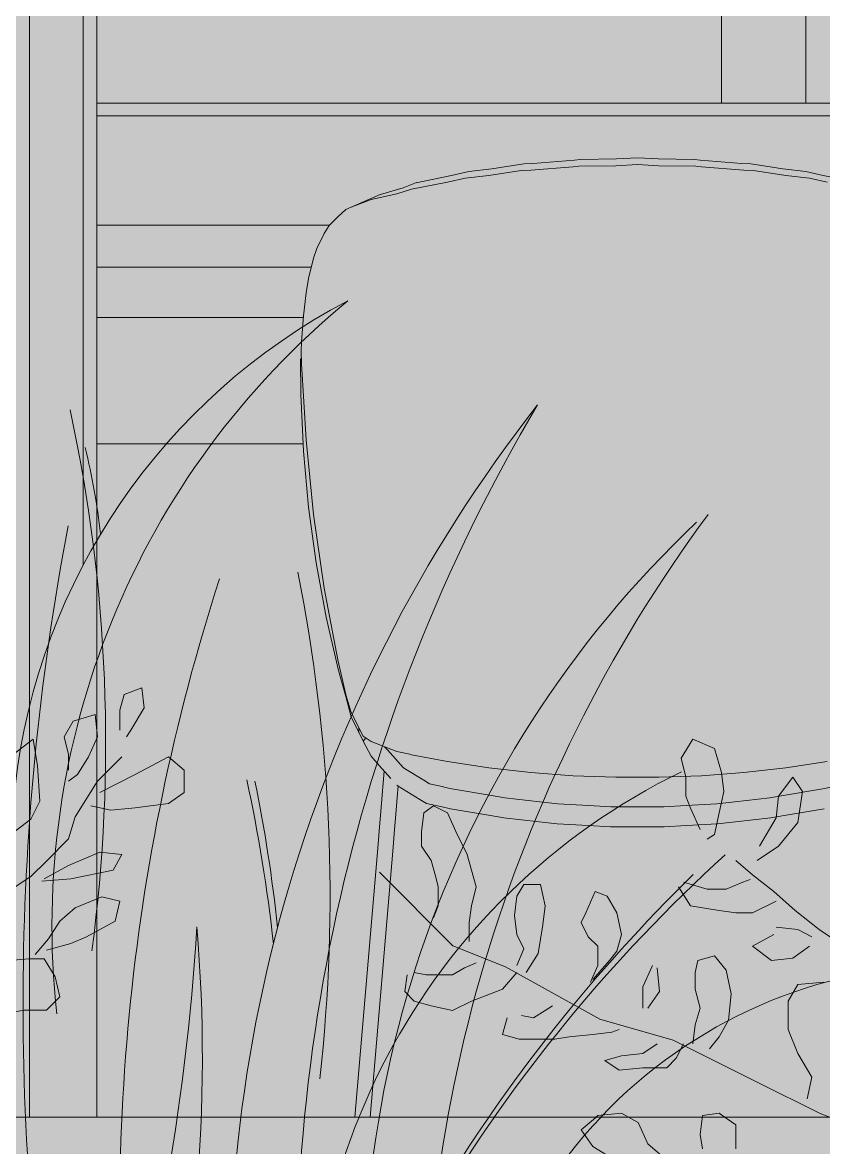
# Model space of a CAD drawing. Header units: centimetres. Extents: x -4381 to 5639, y -3920 to 4826.
# Drawn here: x 124.025 to 124.501, y 10.8 to 11.468 of the extents above; entities that cross this region are included whole.
import ezdxf
from ezdxf.xclip import XClip

# ---------------------------------------------------------------- set-up
doc = ezdxf.new("R2010")
doc.units = ezdxf.units.CM
doc.header["$MEASUREMENT"] = 0
doc.header["$XCLIPFRAME"] = 0
doc.set_wipeout_variables(frame=1)
doc.linetypes.add('Wipeout_Contour', pattern=[100, 0, -100])
for name, color, linetype, lineweight in [('01- MOBILIER_Pen_No__7', 7, 'Continuous', 5), ('0_Pen_No__1', 7, 'Continuous', 5), ('Structural - Bearing_Pen_No__1', 7, 'Continuous', 5)]:
    doc.layers.add(name, color=color, linetype=linetype, lineweight=lineweight)
doc.layers.add('Drawing & Figure', color=7, linetype='Continuous')
doc.layers.add('Structural - Bearing', color=7, linetype='Continuous')
doc.layers.add('MURS CLOTURE_Pen_No__185', color=7, linetype='Continuous', lineweight=5, true_color=0xbce39b)
doc.layers.add('Structural - Bearing_Pen_No__102', color=7, linetype='Continuous', lineweight=5, true_color=0xcccccc)

# ---------------------------------------------------------------- blocks, each defined once
blk = doc.blocks.new('Drawing_11_11', base_point=(474.07794, 10.61787))
at = {"color": 254, "linetype": 'Wipeout_Contour', "lineweight": 0, "ltscale": 493.826458}
blk.add_wipeout([(117.99047, 10.61787), (127.99047, 10.61787), (127.99047, 10.81787), (117.99047, 10.81787)], dxfattribs=at).dxf.layer = 'Structural - Bearing'
at = {"layer": 'Structural - Bearing_Pen_No__102', "linetype": 'Continuous', "ltscale": 10}
blk.add_hatch(color=256, dxfattribs=at).paths.add_polyline_path([(117.99047, 10.61787), (127.99047, 10.61787), (127.99047, 10.81787), (117.99047, 10.81787)])
at = {"layer": '0_Pen_No__1', "linetype": 'Continuous', "ltscale": 10}
for p, q in [((124.44891, 10.81335), (124.44891, 10.7992)), ((124.36409, 10.80062), (124.35702, 10.81052)), ((124.42912, 10.7992), (124.42771, 10.80769)), ((124.3754, 10.79354), (124.36409, 10.80062)), ((124.39661, 10.80203), (124.4065, 10.79354))]:
    blk.add_line(p, q, dxfattribs=at)
at = {"color": 254, "linetype": 'Wipeout_Contour', "lineweight": 0, "ltscale": 608.336316}
blk.add_wipeout([(117.69047, 10.81787), (118.93896, 10.81787), (125.59047, 10.81787), (125.59047, 11.51787), (117.69047, 11.51787)], dxfattribs=at).dxf.layer = 'Structural - Bearing'
at = {"layer": 'MURS CLOTURE_Pen_No__185', "linetype": 'Continuous', "lineweight": 0, "ltscale": 10, "true_color": 0xc4e69e}
h = blk.add_hatch(color=71, dxfattribs=at)
h.paths.add_polyline_path([(124.10986, 10.63292), (124.14975, 10.62458), (124.21445, 10.61981), (124.28721, 10.62794), (124.30673, 10.6739), (124.3428, 10.69194), (124.38629, 10.66064), (124.41464, 10.67949), (124.43879, 10.65057), (124.43797, 10.64746), (124.46897, 10.61419), (124.47817, 10.61419), (124.52948, 10.61419), (124.62601, 10.60443), (124.67692, 10.60655), (124.68806, 10.61419), (124.82118, 10.61419), (124.82118, 10.64633), (124.77239, 10.6633), (124.74663, 10.68158), (124.85804, 10.69191), (124.8923, 10.68179), (124.91545, 10.68179), (124.94887, 10.6859), (124.98691, 10.7022), (124.97845, 10.75646), (124.96647, 10.80508), (124.89389, 10.82622), (124.82483, 10.82622), (124.79594, 10.82622), (124.80737, 10.8319), (124.79638, 10.83084), (124.80484, 10.84212), (124.81822, 10.85903), (124.83514, 10.86052), (124.86498, 10.86052), (124.86031, 10.86993), (124.84993, 10.90413), (124.87389, 10.89919), (124.92948, 10.88552), (124.95499, 10.89035), (124.99889, 10.95095), (125.00523, 10.98998), (124.98691, 11.02142), (125.03844, 11.03545), (125.0313, 11.07399), (125.01086, 11.11027), (124.9411, 11.07398), (124.91151, 11.06088), (124.86006, 11.04537), (124.8273, 11.01261), (124.8081, 10.98395), (124.81541, 10.95416), (124.78748, 10.9594), (124.74943, 10.94954), (124.73475, 10.93209), (124.73166, 10.91096), (124.7304, 10.8981), (124.72547, 10.87837), (124.71421, 10.86251), (124.6994, 10.84313), (124.6593, 10.80304), (124.65391, 10.83457), (124.64443, 10.86639), (124.66522, 10.88717), (124.67192, 10.90655), (124.63739, 10.90655), (124.62893, 10.93826), (124.64617, 10.95434), (124.67779, 10.96586), (124.70339, 10.97745), (124.69914, 10.98876), (124.6698, 10.99393), (124.64389, 11.00929), (124.71138, 11.01648), (124.73928, 11.03074), (124.77268, 11.05578), (124.77268, 11.09047), (124.75344, 11.14099), (124.71913, 11.14967), (124.67156, 11.13575), (124.63598, 11.11725), (124.62329, 11.09669), (124.60442, 11.10618), (124.58524, 11.13628), (124.57608, 11.12077), (124.57326, 11.10175), (124.56903, 11.08202), (124.54155, 11.0651), (124.55212, 11.02979), (124.55071, 11.00944), (124.57256, 10.98759), (124.60709, 10.97209), (124.60709, 10.95659), (124.56678, 10.9656), (124.55545, 10.97196), (124.55142, 10.95518), (124.56146, 10.9365), (124.56146, 10.90655), (124.53316, 10.9104), (124.5196, 10.96896), (124.49624, 10.99231), (124.47813, 11.02564), (124.42922, 11.03996), (124.41924, 11.03576), (124.41924, 11.00098), (124.42387, 10.97279), (124.41499, 10.95481), (124.44215, 10.92765), (124.43585, 10.91924), (124.37571, 10.94366), (124.33649, 10.96504), (124.28351, 10.98593), (124.25949, 11.00995), (124.2315, 10.98195), (124.2315, 10.93333), (124.25504, 10.88993), (124.29562, 10.86568), (124.38106, 10.85437), (124.44642, 10.83115), (124.49152, 10.80578), (124.51055, 10.78112), (124.43902, 10.82042), (124.38106, 10.82042), (124.35764, 10.80959), (124.36723, 10.79534), (124.39931, 10.77648), (124.34005, 10.77325), (124.30504, 10.78072), (124.29849, 10.78849), (124.2477, 10.77478), (124.17019, 10.73884), (124.14341, 10.71206), (124.12368, 10.67119), (124.11326, 10.64757)])
h.paths.add_polyline_path([(124.45194, 10.65619), (124.48365, 10.67733), (124.49598, 10.70551), (124.50185, 10.71021), (124.51242, 10.70258), (124.51242, 10.66206), (124.49011, 10.63974), (124.4601, 10.62984)], flags=0)
h.paths.add_polyline_path([(124.66704, 10.75778), (124.70621, 10.73554), (124.72056, 10.72812), (124.72787, 10.70463), (124.70028, 10.70463), (124.68677, 10.72424)], flags=0)
at = {"layer": 'MURS CLOTURE_Pen_No__185', "linetype": 'Continuous', "lineweight": 0, "ltscale": 10, "true_color": 0xc7e4ae}
h = blk.add_hatch(color=9, dxfattribs=at)
h.paths.add_polyline_path([(123.25507, 10.63536), (123.29229, 10.62758), (123.35266, 10.62312), (123.42054, 10.63072), (123.43875, 10.67359), (123.4724, 10.69042), (123.51297, 10.66122), (123.53943, 10.67881), (123.56196, 10.65182), (123.5612, 10.64893), (123.59011, 10.61789), (123.5987, 10.61789), (123.64657, 10.61789), (123.73662, 10.60878), (123.78413, 10.61075), (123.79452, 10.61789), (123.91871, 10.61789), (123.91871, 10.64786), (123.87319, 10.6637), (123.84916, 10.68075), (123.95311, 10.69039), (123.98506, 10.68095), (124.00666, 10.68095), (124.03785, 10.68479), (124.07333, 10.69999), (124.06544, 10.75062), (124.05427, 10.79598), (123.98655, 10.8157), (123.92212, 10.8157), (123.89517, 10.8157), (123.90583, 10.821), (123.89558, 10.82001), (123.90347, 10.83053), (123.91596, 10.84631), (123.93174, 10.8477), (123.95958, 10.8477), (123.95522, 10.85648), (123.94554, 10.88839), (123.96789, 10.88378), (124.01976, 10.87103), (124.04355, 10.87554), (124.08451, 10.93207), (124.09042, 10.96849), (124.07333, 10.99781), (124.12141, 11.0109), (124.11475, 11.04686), (124.09568, 11.08071), (124.0306, 11.04685), (124.00298, 11.03463), (123.95499, 11.02016), (123.92442, 10.98959), (123.90651, 10.96286), (123.91333, 10.93506), (123.88728, 10.93996), (123.85177, 10.93075), (123.83808, 10.91447), (123.8352, 10.89476), (123.83402, 10.88276), (123.82942, 10.86435), (123.81891, 10.84956), (123.8051, 10.83148), (123.76769, 10.79407), (123.76265, 10.82349), (123.75382, 10.85318), (123.77321, 10.87257), (123.77946, 10.89065), (123.74724, 10.89065), (123.73935, 10.92023), (123.75543, 10.93523), (123.78493, 10.94598), (123.80882, 10.95679), (123.80486, 10.96735), (123.77748, 10.97217), (123.75331, 10.9865), (123.81627, 10.99321), (123.8423, 11.00651), (123.87347, 11.02988), (123.87347, 11.06224), (123.85551, 11.10937), (123.8235, 11.11747), (123.77912, 11.10448), (123.74593, 11.08722), (123.73409, 11.06804), (123.71649, 11.07689), (123.69859, 11.10497), (123.69004, 11.09051), (123.68741, 11.07276), (123.68347, 11.05435), (123.65783, 11.03857), (123.66769, 11.00562), (123.66638, 10.98664), (123.68676, 10.96625), (123.71897, 10.95179), (123.71897, 10.93733), (123.68136, 10.94574), (123.6708, 10.95167), (123.66703, 10.93601), (123.6764, 10.91859), (123.6764, 10.89065), (123.65, 10.89424), (123.63735, 10.94887), (123.61556, 10.97066), (123.59866, 11.00176), (123.55303, 11.01511), (123.54372, 11.01119), (123.54372, 10.97875), (123.54804, 10.95245), (123.53975, 10.93567), (123.56509, 10.91033), (123.55921, 10.90248), (123.5031, 10.92527), (123.46652, 10.94522), (123.41708, 10.96471), (123.39468, 10.98711), (123.36856, 10.961), (123.36856, 10.91563), (123.39052, 10.87514), (123.42838, 10.85252), (123.50809, 10.84197), (123.56908, 10.8203), (123.61115, 10.79664), (123.6289, 10.77363), (123.56217, 10.81029), (123.50809, 10.81029), (123.48625, 10.80019), (123.49519, 10.78689), (123.52512, 10.76929), (123.46983, 10.76628), (123.43717, 10.77325), (123.43106, 10.7805), (123.38368, 10.76771), (123.31136, 10.73418), (123.28638, 10.7092), (123.26797, 10.67107), (123.25825, 10.64902)])
h.paths.add_polyline_path([(123.57422, 10.65706), (123.60381, 10.67679), (123.61531, 10.70308), (123.62079, 10.70747), (123.63065, 10.70035), (123.63065, 10.66254), (123.60983, 10.64172), (123.58183, 10.63248)], flags=0)
h.paths.add_polyline_path([(123.77491, 10.75185), (123.81145, 10.7311), (123.82483, 10.72418), (123.83166, 10.70226), (123.80592, 10.70226), (123.79331, 10.72056)], flags=0)
at = {"layer": 'Structural - Bearing_Pen_No__102', "linetype": 'Continuous', "ltscale": 10}
blk.add_hatch(color=256, dxfattribs=at).paths.add_polyline_path([(117.69047, 10.81787), (118.93896, 10.81787), (125.59047, 10.81787), (125.59047, 11.51787), (117.69047, 11.51787)])
at = {"layer": '01- MOBILIER_Pen_No__7', "linetype": 'Continuous', "ltscale": 10}
for p, q in [((124.56967, 11.42025), (124.06963, 11.42025)), ((124.56948, 11.41284), (124.06963, 11.41284)), ((124.39047, 11.38787), (124.37801, 11.38723)), ((124.39047, 11.38787), (124.40292, 11.38723)), ((124.30413, 11.38127), (124.29048, 11.37963)), ((124.32303, 11.3842), (124.30413, 11.38127)), ((124.3285, 11.38446), (124.32303, 11.3842)), ((124.35236, 11.38245), (124.32716, 11.38044)), ((124.35317, 11.38651), (124.3285, 11.38446)), ((124.35577, 11.38285), (124.35236, 11.38245)), ((124.35651, 11.38691), (124.35317, 11.38651)), ((124.37775, 11.38315), (124.35577, 11.38285)), ((124.37801, 11.38723), (124.35651, 11.38691)), ((124.39047, 11.3838), (124.37775, 11.38315)), ((124.39047, 11.3838), (124.40319, 11.38315)), ((124.40292, 11.38723), (124.42443, 11.38691)), ((124.40319, 11.38315), (124.42517, 11.38285)), ((124.42443, 11.38691), (124.42777, 11.38651)), ((124.42517, 11.38285), (124.42858, 11.38245)), ((124.42777, 11.38651), (124.45244, 11.38446)), ((124.42858, 11.38245), (124.45378, 11.38044)), ((124.45244, 11.38446), (124.45791, 11.3842)), ((124.45791, 11.3842), (124.47681, 11.38127)), ((124.47681, 11.38127), (124.49046, 11.37963)), ((124.28019, 11.37723), (124.25922, 11.37302)), ((124.28832, 11.37572), (124.2778, 11.37335)), ((124.29048, 11.37963), (124.28019, 11.37723)), ((124.30226, 11.37732), (124.28832, 11.37572)), ((124.32157, 11.3802), (124.30226, 11.37732)), ((124.32716, 11.38044), (124.32157, 11.3802)), ((124.45378, 11.38044), (124.45937, 11.3802)), ((124.45937, 11.3802), (124.47867, 11.37732)), ((124.47867, 11.37732), (124.49262, 11.37572)), ((124.49046, 11.37963), (124.50075, 11.37723)), ((124.49262, 11.37572), (124.50314, 11.37335)), ((124.50075, 11.37723), (124.52172, 11.37302)), ((124.2514, 11.37007), (124.23793, 11.36611)), ((124.25643, 11.36929), (124.24762, 11.36648)), ((124.25927, 11.37308), (124.2514, 11.37007)), ((124.2778, 11.37335), (124.25638, 11.36923)), ((124.23782, 11.36605), (124.22063, 11.3585)), ((124.23253, 11.36315), (124.22063, 11.3585)), ((124.24762, 11.36648), (124.23253, 11.36315)), ((124.21742, 11.35712), (124.21255, 11.35285)), ((124.22063, 11.3585), (124.21741, 11.35712)), ((124.20766, 11.34787), (124.06963, 11.34787)), ((124.20748, 11.3477), (124.20452, 11.34285)), ((124.21255, 11.35285), (124.20748, 11.3477)), ((124.20452, 11.34285), (124.20019, 11.33402)), ((124.20019, 11.33402), (124.19823, 11.32825)), ((124.19823, 11.32825), (124.19526, 11.31609)), ((124.19692, 11.32287), (124.06963, 11.32287)), ((124.19526, 11.31609), (124.19375, 11.30758)), ((124.19375, 11.30758), (124.1923, 11.29394)), ((124.1923, 11.29394), (124.19108, 11.27861)), ((124.19222, 11.29287), (124.06963, 11.29287)), ((124.19108, 11.27861), (124.19095, 11.27298)), ((124.19047, 11.26843), (124.19059, 11.24722)), ((124.19103, 11.26843), (124.19047, 11.26843)), ((124.19108, 11.26537), (124.19095, 11.27298)), ((124.19375, 11.22035), (124.19108, 11.26537)), ((124.19059, 11.24722), (124.19223, 11.21362)), ((124.19823, 11.17588), (124.19375, 11.22035)), ((124.06963, 11.21787), (124.19202, 11.21787)), ((124.19223, 11.21362), (124.19532, 11.18027)), ((124.19532, 11.18027), (124.19985, 11.14733)), ((124.20452, 11.13222), (124.19823, 11.17588)), ((124.19985, 11.14733), (124.20578, 11.11496)), ((124.21255, 11.08965), (124.20452, 11.13222)), ((124.20578, 11.11496), (124.21309, 11.08329)), ((124.21742, 11.06903), (124.21255, 11.08965)), ((124.21309, 11.08329), (124.21742, 11.06789)), ((124.21758, 11.06825), (124.21741, 11.06903)), ((124.21741, 11.06788), (124.22063, 11.05583)), ((124.21758, 11.06825), (124.22063, 11.05827)), ((124.22063, 11.05827), (124.22765, 11.04432)), ((124.22063, 11.05583), (124.22765, 11.04135)), ((124.22521, 11.04917), (124.22521, 11.04627)), ((124.22521, 11.04628), (124.22514, 11.04652)), ((124.22765, 11.04432), (124.2324, 11.04115)), ((124.22917, 11.0433), (124.22765, 11.04135)), ((124.22765, 11.04135), (124.23241, 11.0323)), ((124.2324, 11.04115), (124.24762, 11.03519)), ((124.24043, 11.03801), (124.24216, 11.03609)), ((124.24216, 11.03609), (124.25141, 11.02562)), ((124.24762, 11.03519), (124.25643, 11.03335)), ((124.25638, 11.03328), (124.2778, 11.02916)), ((124.23241, 11.0323), (124.23726, 11.02689)), ((124.23726, 11.02689), (124.24403, 11.01922)), ((124.2778, 11.02916), (124.30226, 11.02545)), ((124.50314, 11.02916), (124.47867, 11.02545)), ((124.2402, 11.02356), (124.23941, 11.01417)), ((124.25141, 11.02562), (124.25218, 11.02516)), ((124.25218, 11.02516), (124.26364, 11.01808)), ((124.30226, 11.02545), (124.32716, 11.02266)), ((124.32716, 11.02266), (124.35236, 11.02079)), ((124.35236, 11.02079), (124.37775, 11.01985)), ((124.37775, 11.01985), (124.39047, 11.01985)), ((124.40319, 11.01985), (124.39047, 11.01985)), ((124.42858, 11.02079), (124.40319, 11.01985)), ((124.45378, 11.02266), (124.42858, 11.02079)), ((124.47867, 11.02545), (124.45378, 11.02266)), ((124.23941, 11.01417), (124.23921, 11.01182)), ((124.24775, 11.01508), (124.24849, 11.01464)), ((124.24851, 11.01462), (124.24834, 11.01258)), ((124.24849, 11.01464), (124.26133, 11.00672)), ((124.26364, 11.01808), (124.26714, 11.01586)), ((124.26714, 11.01586), (124.27554, 11.01415)), ((124.27554, 11.01406), (124.28041, 11.01298)), ((124.5054, 11.01406), (124.50053, 11.01298)), ((124.23879, 11.00688), (124.23818, 10.99962)), ((124.23921, 11.01182), (124.23879, 11.00688)), ((124.24814, 11.01023), (124.24773, 11.00528)), ((124.24834, 11.01258), (124.24814, 11.01023)), ((124.26133, 11.00672), (124.26525, 11.00424)), ((124.28041, 11.01298), (124.30388, 11.00895)), ((124.30388, 11.00895), (124.31178, 11.00765)), ((124.31178, 11.00765), (124.33256, 11.00525)), ((124.46916, 11.00765), (124.44838, 11.00525)), ((124.47706, 11.00895), (124.46916, 11.00765)), ((124.50053, 11.01298), (124.47706, 11.00895)), ((124.24773, 11.00528), (124.24711, 10.99803)), ((124.26525, 11.00424), (124.27466, 11.00236)), ((124.27465, 11.00227), (124.27957, 11.00118)), ((124.27957, 11.00118), (124.30322, 10.99712)), ((124.33256, 11.00525), (124.34323, 11.00409)), ((124.34323, 11.00409), (124.36146, 11.00301)), ((124.36146, 11.00301), (124.37472, 11.00232)), ((124.37472, 11.00232), (124.39047, 11.00226)), ((124.40622, 11.00232), (124.39047, 11.00226)), ((124.41948, 11.00301), (124.40622, 11.00232)), ((124.43771, 11.00409), (124.41948, 11.00301)), ((124.44838, 11.00525), (124.43771, 11.00409)), ((124.50137, 11.00118), (124.47772, 10.99712)), ((124.23818, 10.99962), (124.2374, 10.99048)), ((124.24711, 10.99803), (124.24634, 10.98889)), ((124.30322, 10.99712), (124.31117, 10.99581)), ((124.31117, 10.99581), (124.33211, 10.99339)), ((124.33211, 10.99339), (124.34286, 10.99223)), ((124.44883, 10.99339), (124.43808, 10.99223)), ((124.46976, 10.99581), (124.44883, 10.99339)), ((124.47772, 10.99712), (124.46976, 10.99581)), ((124.2374, 10.99048), (124.23652, 10.98002)), ((124.24634, 10.98889), (124.24545, 10.97843)), ((124.34286, 10.99223), (124.36124, 10.99114)), ((124.36124, 10.99114), (124.37459, 10.99044)), ((124.37459, 10.99044), (124.39047, 10.99039)), ((124.40634, 10.99044), (124.39047, 10.99039)), ((124.4197, 10.99114), (124.40634, 10.99044)), ((124.43808, 10.99223), (124.4197, 10.99114)), ((124.23652, 10.98002), (124.2228, 10.81787)), ((124.24545, 10.97843), (124.23187, 10.81787))]:
    blk.add_line(p, q, dxfattribs=at)
at = {"layer": '0_Pen_No__1', "linetype": 'Continuous', "ltscale": 10}
for p, q in [((124.06136, 11.74947), (124.06136, 11.14574)), ((124.08316, 11.05973), (124.0858, 11.06897)), ((124.0858, 11.06897), (124.09635, 11.07293)), ((124.09635, 11.07293), (124.09767, 11.06105)), ((124.09767, 11.06105), (124.08975, 11.04786)), ((124.05546, 11.05314), (124.06865, 11.0571)), ((124.06865, 11.0571), (124.06997, 11.0439)), ((124.08316, 11.04786), (124.08316, 11.05973)), ((124.05019, 11.0439), (124.05546, 11.05314)), ((124.08975, 11.04786), (124.08712, 11.0439)), ((124.01985, 11.03334), (124.03172, 11.04258)), ((124.03172, 11.04258), (124.03436, 11.02674)), ((124.05282, 11.03334), (124.05019, 11.0439)), ((124.06997, 11.0439), (124.06469, 11.03202)), ((124.4164, 11.0312), (124.42347, 11.04252)), ((124.42347, 11.04252), (124.43619, 11.03686)), ((124.05282, 11.0241), (124.05282, 11.03334)), ((124.43619, 11.03686), (124.44043, 11.02271)), ((124.03436, 11.02674), (124.03568, 11.00562)), ((124.06469, 11.03202), (124.0581, 11.02146)), ((124.06997, 11.0175), (124.08448, 11.03202)), ((124.09239, 11.02146), (124.11218, 11.03202)), ((124.11218, 11.03202), (124.12141, 11.0241)), ((124.41923, 11.01988), (124.4164, 11.0312)), ((124.0581, 11.02146), (124.05282, 11.0175)), ((124.07129, 11.0109), (124.09239, 11.02146)), ((124.12141, 11.0241), (124.12141, 11.0109)), ((124.41923, 11.00857), (124.41923, 11.01988)), ((124.44043, 11.02271), (124.44185, 11.0114)), ((124.47436, 11.00857), (124.48284, 11.01988)), ((124.48284, 11.01988), (124.4885, 11.0114)), ((124.05678, 10.99638), (124.06997, 11.0175)), ((124.12141, 11.0109), (124.11218, 11.0043)), ((124.42205, 11.00149), (124.41923, 11.00857)), ((124.44185, 11.0114), (124.43902, 10.99866)), ((124.47295, 10.99584), (124.47436, 11.00857)), ((124.4885, 11.0114), (124.48567, 10.99301)), ((124.03568, 11.00562), (124.0304, 10.99506)), ((124.07788, 11.00034), (124.06601, 11.00298)), ((124.09239, 11.00166), (124.07788, 11.00034)), ((124.11218, 11.0043), (124.09239, 11.00166)), ((124.26372, 10.99866), (124.26937, 11.00291)), ((124.26937, 11.00291), (124.27785, 10.99866)), ((124.42771, 10.98876), (124.42205, 11.00149)), ((124.0304, 10.99506), (124.01853, 10.98583)), ((124.05282, 10.98319), (124.05678, 10.99638)), ((124.2623, 10.98735), (124.26372, 10.99866)), ((124.27785, 10.99866), (124.28351, 10.98593)), ((124.43902, 10.99866), (124.43619, 10.98593)), ((124.46305, 10.97886), (124.47295, 10.99584)), ((124.2623, 10.97886), (124.2623, 10.98735)), ((124.48567, 10.99301), (124.47436, 10.97886)), ((124.03963, 10.96999), (124.05282, 10.98319)), ((124.28351, 10.98593), (124.28916, 10.97462)), ((124.43619, 10.98593), (124.43195, 10.9831)), ((124.05282, 10.96735), (124.07129, 10.97527)), ((124.07129, 10.97527), (124.08448, 10.97395)), ((124.08448, 10.97395), (124.0792, 10.96471)), ((124.26796, 10.97037), (124.2623, 10.97886)), ((124.28916, 10.97462), (124.29199, 10.96471)), ((124.47436, 10.97886), (124.46164, 10.97037)), ((124.0305, 10.96111), (124.03963, 10.96999)), ((124.03832, 10.95943), (124.05282, 10.96735)), ((124.27078, 10.96047), (124.26796, 10.97037)), ((124.44891, 10.97037), (124.45881, 10.96188)), ((124.01307, 10.94949), (124.0305, 10.96111)), ((124.0792, 10.96471), (124.05414, 10.95943)), ((124.23743, 10.96339), (124.28101, 10.91978)), ((124.2722, 10.95481), (124.27078, 10.96047)), ((124.29199, 10.96471), (124.29482, 10.95481)), ((124.45881, 10.96188), (124.47153, 10.95198)), ((124.05414, 10.95943), (124.037, 10.95811)), ((124.2722, 10.94349), (124.2722, 10.95481)), ((124.29482, 10.95481), (124.29199, 10.94349)), ((124.31885, 10.94915), (124.32309, 10.95623)), ((124.32309, 10.95623), (124.33299, 10.95623)), ((124.33299, 10.95623), (124.33582, 10.94349)), ((124.41498, 10.95481), (124.42205, 10.94349)), ((124.41781, 10.95764), (124.43195, 10.9534)), ((124.43195, 10.9534), (124.44326, 10.9534)), ((124.44326, 10.9534), (124.45316, 10.95764)), ((124.45316, 10.95764), (124.4574, 10.95905)), ((124.05678, 10.94227), (124.07261, 10.94887)), ((124.07261, 10.94887), (124.08316, 10.94623)), ((124.31744, 10.93784), (124.31885, 10.94915)), ((124.35985, 10.93925), (124.36551, 10.95198)), ((124.36551, 10.95198), (124.37257, 10.94915)), ((124.37257, 10.94915), (124.37823, 10.93925)), ((124.45881, 10.93925), (124.47295, 10.94632)), ((124.47153, 10.95198), (124.48426, 10.94066)), ((124.04755, 10.93435), (124.05678, 10.94227)), ((124.08316, 10.94623), (124.08052, 10.93435)), ((124.26937, 10.93642), (124.2722, 10.94349)), ((124.29199, 10.94349), (124.29058, 10.93359)), ((124.33582, 10.94349), (124.3344, 10.93218)), ((124.42205, 10.94349), (124.43902, 10.94066)), ((124.43902, 10.94066), (124.44891, 10.93925)), ((124.48426, 10.94066), (124.4984, 10.92935)), ((124.04095, 10.92379), (124.04755, 10.93435)), ((124.08052, 10.93435), (124.06338, 10.92511)), ((124.29058, 10.93359), (124.29058, 10.92227)), ((124.31885, 10.92652), (124.31744, 10.93784)), ((124.35702, 10.93359), (124.35985, 10.93925)), ((124.36126, 10.9251), (124.35702, 10.93359)), ((124.37823, 10.93925), (124.38106, 10.92652)), ((124.44891, 10.93925), (124.45881, 10.93925)), ((124.32309, 10.91803), (124.31885, 10.92652)), ((124.3344, 10.93218), (124.33158, 10.9152)), ((124.38106, 10.92652), (124.37823, 10.91662)), ((124.47153, 10.92652), (124.45881, 10.91945)), ((124.47295, 10.93076), (124.48567, 10.92935)), ((124.48567, 10.92935), (124.49415, 10.9251)), ((124.4984, 10.92935), (124.51536, 10.91803)), ((124.03304, 10.91456), (124.04095, 10.92379)), ((124.05414, 10.92115), (124.03963, 10.91719)), ((124.06338, 10.92511), (124.05414, 10.92115)), ((124.28101, 10.91978), (124.31214, 10.90732)), ((124.36692, 10.91945), (124.36126, 10.9251)), ((124.31885, 10.90813), (124.32309, 10.91803)), ((124.33158, 10.9152), (124.32451, 10.90388)), ((124.36692, 10.90813), (124.36692, 10.91945)), ((124.37823, 10.91662), (124.37399, 10.91096)), ((124.4263, 10.91096), (124.43619, 10.91379)), ((124.43619, 10.91379), (124.44326, 10.9053)), ((124.45881, 10.91945), (124.47012, 10.91096)), ((124.48284, 10.91237), (124.49274, 10.91945)), ((124.01326, 10.9106), (124.02908, 10.91192)), ((124.02908, 10.91192), (124.03832, 10.91192)), ((124.03832, 10.91192), (124.04491, 10.90136)), ((124.28068, 10.90247), (124.28775, 10.90671)), ((124.28775, 10.90671), (124.29482, 10.90954)), ((124.31214, 10.90732), (124.36818, 10.87616)), ((124.36268, 10.89823), (124.36692, 10.90813)), ((124.37399, 10.91096), (124.36409, 10.89964)), ((124.39943, 10.90813), (124.39378, 10.8954)), ((124.40226, 10.90671), (124.40368, 10.89257)), ((124.42488, 10.90388), (124.4263, 10.91096)), ((124.47012, 10.91096), (124.48284, 10.91237)), ((124.04491, 10.90136), (124.04755, 10.88948)), ((124.25382, 10.90247), (124.25241, 10.89257)), ((124.25806, 10.90388), (124.26513, 10.90247)), ((124.26513, 10.90247), (124.27361, 10.90247)), ((124.27361, 10.90247), (124.28068, 10.90247)), ((124.31037, 10.89398), (124.31885, 10.90388)), ((124.42488, 10.89398), (124.42488, 10.90388)), ((124.44326, 10.9053), (124.44609, 10.89115)), ((124.3033, 10.89115), (124.31037, 10.89398)), ((124.39378, 10.8954), (124.39378, 10.88266)), ((124.42771, 10.88266), (124.42488, 10.89398)), ((124.48002, 10.88691), (124.48567, 10.89681)), ((124.48567, 10.89681), (124.50122, 10.89823)), ((124.04755, 10.88948), (124.03963, 10.88156)), ((124.25241, 10.89257), (124.25806, 10.88691)), ((124.25806, 10.88691), (124.26796, 10.88408)), ((124.28068, 10.88125), (124.29199, 10.88691)), ((124.29199, 10.88691), (124.3033, 10.89115)), ((124.40368, 10.89257), (124.39661, 10.88266)), ((124.44609, 10.89115), (124.44467, 10.87559)), ((124.48002, 10.86993), (124.48002, 10.88691)), ((124.02644, 10.88156), (124.01194, 10.87892)), ((124.03963, 10.88156), (124.02644, 10.88156)), ((124.26796, 10.88408), (124.28068, 10.88125)), ((124.32875, 10.87701), (124.33582, 10.88125)), ((124.33582, 10.88125), (124.34006, 10.88408)), ((124.42488, 10.87276), (124.42771, 10.88266)), ((124.3132, 10.87701), (124.31037, 10.8671)), ((124.32168, 10.87842), (124.32875, 10.87701)), ((124.36818, 10.87616), (124.41176, 10.8637)), ((124.44467, 10.87559), (124.43902, 10.86569)), ((124.31037, 10.8671), (124.32027, 10.86427)), ((124.34995, 10.86569), (124.36409, 10.8671)), ((124.36409, 10.8671), (124.3754, 10.86852)), ((124.3754, 10.86852), (124.37964, 10.86993)), ((124.42347, 10.86144), (124.42488, 10.87276)), ((124.48567, 10.85579), (124.48002, 10.86993)), ((124.32027, 10.86427), (124.33016, 10.86427)), ((124.33016, 10.86427), (124.34147, 10.86427)), ((124.34147, 10.86427), (124.34995, 10.86569)), ((124.40226, 10.86144), (124.39378, 10.85579)), ((124.41176, 10.8637), (124.46157, 10.83878)), ((124.41357, 10.85296), (124.41781, 10.86144)), ((124.43902, 10.86569), (124.43336, 10.85862)), ((124.38106, 10.85437), (124.37116, 10.85154)), ((124.39378, 10.85579), (124.38106, 10.85437)), ((124.40792, 10.8473), (124.41357, 10.85296)), ((124.49415, 10.84164), (124.48567, 10.85579)), ((124.37116, 10.85154), (124.37964, 10.84588)), ((124.37964, 10.84588), (124.39378, 10.8473)), ((124.39378, 10.8473), (124.40792, 10.8473)), ((124.49133, 10.82891), (124.49415, 10.84164)), ((124.46157, 10.83878), (124.49893, 10.82009)), ((124.36692, 10.81901), (124.38106, 10.82042)), ((124.38106, 10.82042), (124.39095, 10.81476)), ((124.42912, 10.81901), (124.43902, 10.82042)), ((124.43902, 10.82042), (124.44891, 10.81335)), ((124.49893, 10.82009), (124.54874, 10.8014)), ((124.35702, 10.81052), (124.36692, 10.81901)), ((124.39095, 10.81476), (124.39661, 10.80203)), ((124.42771, 10.80769), (124.42912, 10.81901))]:
    blk.add_line(p, q, dxfattribs=at)
for centre, radius, start, end in [((124.39165, 10.97245), 0.37299, 117.64856, 173.5843), ((124.52389, 10.93122), 0.48097, 129.4056, 186.196), ((125.00709, 10.71143), 0.85865, 141.9142, 186.50227), ((125.21118, 10.71915), 1.02308, 149.32549, 185.88828), ((123.13886, 11.04035), 0.93594, 352.40849, 12.19585), ((123.62117, 11.1106), 0.45386, 6.80451, 13.38308), ((125.1264, 10.66398), 0.86237, 143.58416, 183.30945), ((125.54829, 10.8851), 1.52255, 169.24676, 190.24915), ((124.85857, 10.71357), 0.6301, 133.39452, 189.07379), ((123.23451, 10.94932), 0.9735, 353.59047, 11.40095), ((125.3057, 10.76176), 1.22254, 162.09003, 186.93276), ((124.5876, 10.67168), 0.3908, 115.93468, 188.45858), ((123.24393, 10.81994), 0.93594, 6.19792, 12.2381), ((123.20914, 10.82519), 0.9735, 6.22116, 11.40095), ((125.07259, 10.28165), 0.93594, 132.30808, 149.07668), ((125.10396, 10.26572), 0.9735, 134.32914, 148.89989), ((122.77211, 11.01276), 1.35927, 342.94922, 356.55115), ((123.2134, 10.85299), 0.91883, 344.93626, 4.86936), ((124.57915, 10.61889), 0.28965, 89.22912, 180.92923)]:
    blk.add_arc(centre, radius, start, end, dxfattribs=at)
at = {"layer": 'Structural - Bearing_Pen_No__1', "linetype": 'Continuous', "ltscale": 10}
for p, q in [((124.02964, 12.64987), (124.02964, 10.81787)), ((124.06963, 10.81787), (124.06963, 12.64987)), ((124.44047, 11.71787), (124.44047, 11.42025)), ((124.49047, 11.42025), (124.49047, 11.71787)), ((117.99047, 10.81787), (127.99047, 10.81787))]:
    blk.add_line(p, q, dxfattribs=at)

msp = doc.modelspace()

# ---------------------------------------------------------------- block references
at = {"layer": 'Drawing & Figure', "color": 151, "linetype": 'Continuous', "lineweight": 5, "ltscale": 10, "true_color": 0x80c2ff}
ref = msp.add_blockref('Drawing_11_11', (474.07794, 10.61787), dxfattribs=at)
XClip(ref).set_block_clipping_path([(101.4426918859, 0.9963282177), (149.8554874385, 21.3288080632)])

doc.saveas('drawing.dxf')
